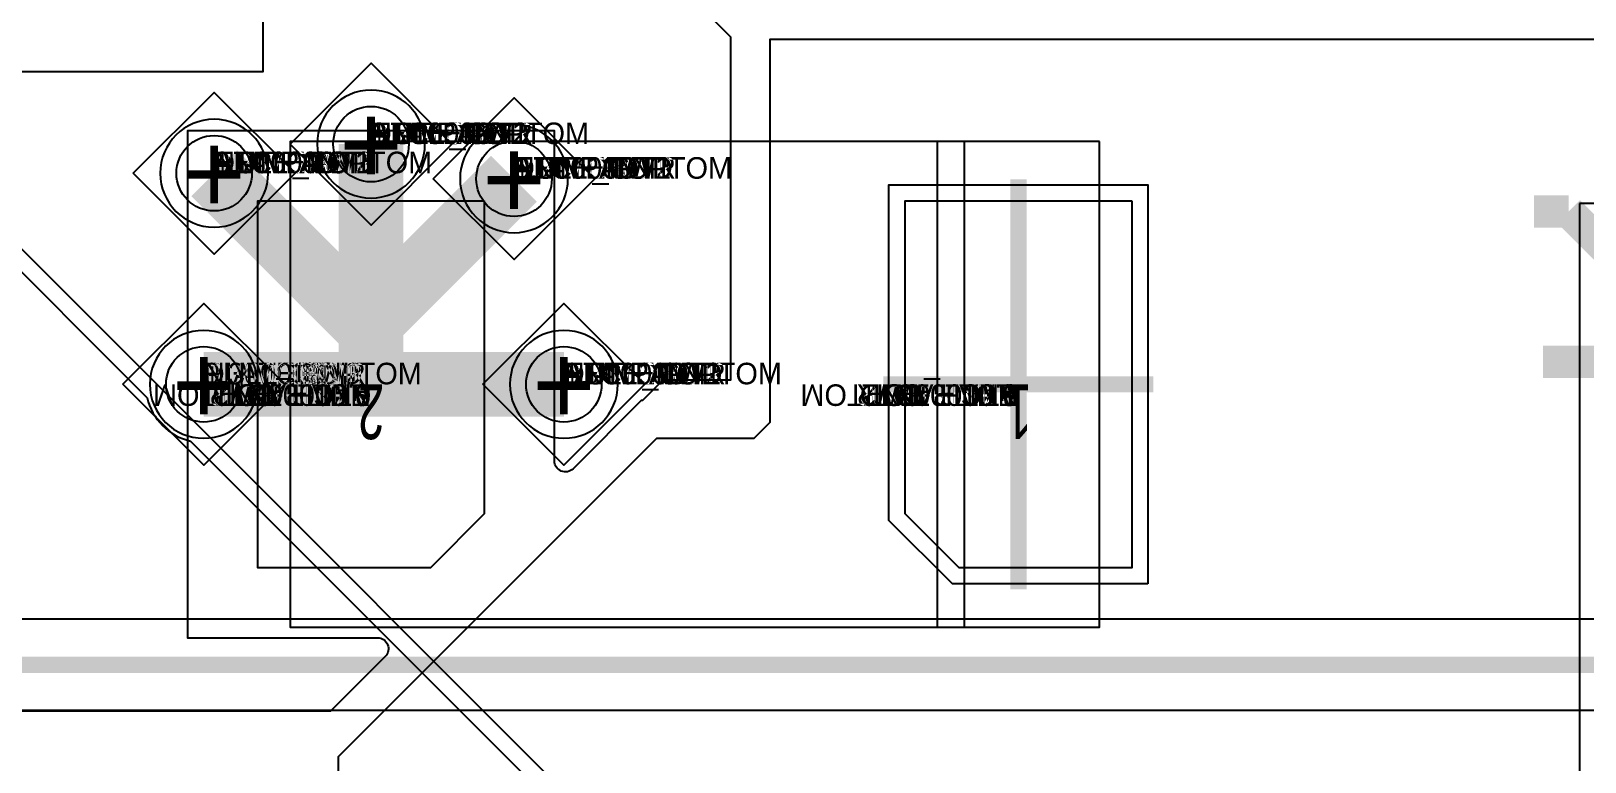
# Model space of a CAD drawing. Extents: x 0 to 323, y 0 to 320.
# Drawn here: x 126.45 to 140.85, y 87.1 to 93.88 of the extents above; entities that cross this region are included whole.
import ezdxf
from ezdxf.enums import TextEntityAlignment as Align

# ---------------------------------------------------------------- set-up
doc = ezdxf.new("R2010")
doc.units = 0
doc.header["$MEASUREMENT"] = 0
doc.layers.get('0').update_dxf_attribs({"linetype": 'CONTINUOUS'})
for name, color, linetype in [('CDN_FIGURES', 7, 'CONTINUOUS'), ('ETCH_BOTTOM', 7, 'CONTINUOUS'), ('ETCH_GND', 3, 'CONTINUOUS'), ('ETCH_INT1', 4, 'CONTINUOUS'), ('ETCH_INT2', 5, 'CONTINUOUS'), ('ETCH_PWR', 6, 'CONTINUOUS'), ('ETCH_TOP', 2, 'CONTINUOUS'), ('MANUFACTURING_NCLEGEND-1-6', 8, 'CONTINUOUS'), ('PACKAGE_GEOMETRY_ASSEMBLY_TOP', 11, 'CONTINUOUS'), ('PACKAGE_GEOMETRY_PIN_NUMBER', 9, 'CONTINUOUS')]:
    doc.layers.add(name, color=color, linetype=linetype)

# ---------------------------------------------------------------- blocks, each defined once
blk = doc.blocks.new('PAD_INFO')
for tag in ['SHAPE_TYPE', 'PAD_HEIGHT', 'PAD_LAYER', 'PAD_TYPE', 'PAD_WIDTH']:
    blk.add_attdef(tag, (0, 0), '', height=0.2)
at = {"flags": 2}
blk.add_attdef('CDN_TYPE', (0, 0), '', height=0.2, dxfattribs=at)
blk = doc.blocks.new('DRILL_INFO')
at = {"flags": 2}
blk.add_attdef('CDN_TYPE', (0, 0), '', height=0.2, dxfattribs=at)
for tag in ['FSHAPE', 'FCHAR', 'DRILL_HEIGHT', 'DIAMETER', 'PLATED', 'DRILL_WIDTH']:
    blk.add_attdef(tag, (0, 0), '', height=0.2)
blk = doc.blocks.new('VIA0700X0300')
at = {"layer": 'ETCH_BOTTOM'}
blk.add_circle((0, 0), 0.35, dxfattribs=at)
at = {"layer": 'ETCH_GND'}
blk.add_circle((0, 0), 0.35, dxfattribs=at)
at = {"layer": 'ETCH_INT1'}
blk.add_circle((0, 0), 0.35, dxfattribs=at)
at = {"layer": 'ETCH_INT2'}
blk.add_circle((0, 0), 0.35, dxfattribs=at)
at = {"layer": 'ETCH_PWR'}
blk.add_circle((0, 0), 0.35, dxfattribs=at)
at = {"layer": 'ETCH_TOP'}
blk.add_circle((0, 0), 0.35, dxfattribs=at)
ref = blk.add_blockref('PAD_INFO', (0, 0))
ref.add_attrib('PAD_LAYER', 'ETCH_TOP', (0, 0), dxfattribs={"height": 0.2})
ref.add_attrib('SHAPE_TYPE', 'NULL', (0, 0), dxfattribs={"height": 0.2})
ref.add_attrib('PAD_TYPE', 'ANTIPAD', (0, 0), dxfattribs={"height": 0.2})
ref.add_attrib('PAD_WIDTH', '0.000000', (0, 0), dxfattribs={"height": 0.2})
ref.add_attrib('PAD_HEIGHT', '0.000000', (0, 0), dxfattribs={"height": 0.2})
ref = blk.add_blockref('PAD_INFO', (0, 0))
ref.add_attrib('PAD_LAYER', 'ETCH_GND', (0, 0), dxfattribs={"height": 0.2})
ref.add_attrib('SHAPE_TYPE', 'NULL', (0, 0), dxfattribs={"height": 0.2})
ref.add_attrib('PAD_TYPE', 'ANTIPAD', (0, 0), dxfattribs={"height": 0.2})
ref.add_attrib('PAD_WIDTH', '0.000000', (0, 0), dxfattribs={"height": 0.2})
ref.add_attrib('PAD_HEIGHT', '0.000000', (0, 0), dxfattribs={"height": 0.2})
ref = blk.add_blockref('PAD_INFO', (0, 0))
ref.add_attrib('PAD_LAYER', 'ETCH_INT1', (0, 0), dxfattribs={"height": 0.2})
ref.add_attrib('SHAPE_TYPE', 'NULL', (0, 0), dxfattribs={"height": 0.2})
ref.add_attrib('PAD_TYPE', 'ANTIPAD', (0, 0), dxfattribs={"height": 0.2})
ref.add_attrib('PAD_WIDTH', '0.000000', (0, 0), dxfattribs={"height": 0.2})
ref.add_attrib('PAD_HEIGHT', '0.000000', (0, 0), dxfattribs={"height": 0.2})
ref = blk.add_blockref('PAD_INFO', (0, 0))
ref.add_attrib('PAD_LAYER', 'ETCH_INT2', (0, 0), dxfattribs={"height": 0.2})
ref.add_attrib('SHAPE_TYPE', 'NULL', (0, 0), dxfattribs={"height": 0.2})
ref.add_attrib('PAD_TYPE', 'ANTIPAD', (0, 0), dxfattribs={"height": 0.2})
ref.add_attrib('PAD_WIDTH', '0.000000', (0, 0), dxfattribs={"height": 0.2})
ref.add_attrib('PAD_HEIGHT', '0.000000', (0, 0), dxfattribs={"height": 0.2})
ref = blk.add_blockref('PAD_INFO', (0, 0))
ref.add_attrib('PAD_LAYER', 'ETCH_PWR', (0, 0), dxfattribs={"height": 0.2})
ref.add_attrib('SHAPE_TYPE', 'NULL', (0, 0), dxfattribs={"height": 0.2})
ref.add_attrib('PAD_TYPE', 'ANTIPAD', (0, 0), dxfattribs={"height": 0.2})
ref.add_attrib('PAD_WIDTH', '0.000000', (0, 0), dxfattribs={"height": 0.2})
ref.add_attrib('PAD_HEIGHT', '0.000000', (0, 0), dxfattribs={"height": 0.2})
ref = blk.add_blockref('PAD_INFO', (0, 0))
ref.add_attrib('PAD_LAYER', 'ETCH_BOTTOM', (0, 0), dxfattribs={"height": 0.2})
ref.add_attrib('SHAPE_TYPE', 'NULL', (0, 0), dxfattribs={"height": 0.2})
ref.add_attrib('PAD_TYPE', 'ANTIPAD', (0, 0), dxfattribs={"height": 0.2})
ref.add_attrib('PAD_WIDTH', '0.000000', (0, 0), dxfattribs={"height": 0.2})
ref.add_attrib('PAD_HEIGHT', '0.000000', (0, 0), dxfattribs={"height": 0.2})
ref = blk.add_blockref('PAD_INFO', (0, 0))
ref.add_attrib('PAD_LAYER', 'ETCH_TOP', (0, 0), dxfattribs={"height": 0.2})
ref.add_attrib('SHAPE_TYPE', 'NULL', (0, 0), dxfattribs={"height": 0.2})
ref.add_attrib('PAD_TYPE', 'THERMAL', (0, 0), dxfattribs={"height": 0.2})
ref.add_attrib('PAD_WIDTH', '0.000000', (0, 0), dxfattribs={"height": 0.2})
ref.add_attrib('PAD_HEIGHT', '0.000000', (0, 0), dxfattribs={"height": 0.2})
ref = blk.add_blockref('PAD_INFO', (0, 0))
ref.add_attrib('PAD_LAYER', 'ETCH_GND', (0, 0), dxfattribs={"height": 0.2})
ref.add_attrib('SHAPE_TYPE', 'NULL', (0, 0), dxfattribs={"height": 0.2})
ref.add_attrib('PAD_TYPE', 'THERMAL', (0, 0), dxfattribs={"height": 0.2})
ref.add_attrib('PAD_WIDTH', '0.000000', (0, 0), dxfattribs={"height": 0.2})
ref.add_attrib('PAD_HEIGHT', '0.000000', (0, 0), dxfattribs={"height": 0.2})
ref = blk.add_blockref('PAD_INFO', (0, 0))
ref.add_attrib('PAD_LAYER', 'ETCH_INT1', (0, 0), dxfattribs={"height": 0.2})
ref.add_attrib('SHAPE_TYPE', 'NULL', (0, 0), dxfattribs={"height": 0.2})
ref.add_attrib('PAD_TYPE', 'THERMAL', (0, 0), dxfattribs={"height": 0.2})
ref.add_attrib('PAD_WIDTH', '0.000000', (0, 0), dxfattribs={"height": 0.2})
ref.add_attrib('PAD_HEIGHT', '0.000000', (0, 0), dxfattribs={"height": 0.2})
ref = blk.add_blockref('PAD_INFO', (0, 0))
ref.add_attrib('PAD_LAYER', 'ETCH_INT2', (0, 0), dxfattribs={"height": 0.2})
ref.add_attrib('SHAPE_TYPE', 'NULL', (0, 0), dxfattribs={"height": 0.2})
ref.add_attrib('PAD_TYPE', 'THERMAL', (0, 0), dxfattribs={"height": 0.2})
ref.add_attrib('PAD_WIDTH', '0.000000', (0, 0), dxfattribs={"height": 0.2})
ref.add_attrib('PAD_HEIGHT', '0.000000', (0, 0), dxfattribs={"height": 0.2})
ref = blk.add_blockref('PAD_INFO', (0, 0))
ref.add_attrib('PAD_LAYER', 'ETCH_PWR', (0, 0), dxfattribs={"height": 0.2})
ref.add_attrib('SHAPE_TYPE', 'NULL', (0, 0), dxfattribs={"height": 0.2})
ref.add_attrib('PAD_TYPE', 'THERMAL', (0, 0), dxfattribs={"height": 0.2})
ref.add_attrib('PAD_WIDTH', '0.000000', (0, 0), dxfattribs={"height": 0.2})
ref.add_attrib('PAD_HEIGHT', '0.000000', (0, 0), dxfattribs={"height": 0.2})
ref = blk.add_blockref('PAD_INFO', (0, 0))
ref.add_attrib('PAD_LAYER', 'ETCH_BOTTOM', (0, 0), dxfattribs={"height": 0.2})
ref.add_attrib('SHAPE_TYPE', 'NULL', (0, 0), dxfattribs={"height": 0.2})
ref.add_attrib('PAD_TYPE', 'THERMAL', (0, 0), dxfattribs={"height": 0.2})
ref.add_attrib('PAD_WIDTH', '0.000000', (0, 0), dxfattribs={"height": 0.2})
ref.add_attrib('PAD_HEIGHT', '0.000000', (0, 0), dxfattribs={"height": 0.2})
ref = blk.add_blockref('PAD_INFO', (0, 0))
ref.add_attrib('PAD_LAYER', 'ETCH_TOP', (0, 0), dxfattribs={"height": 0.2})
ref.add_attrib('SHAPE_TYPE', 'CIRCLE', (0, 0), dxfattribs={"height": 0.2})
ref.add_attrib('PAD_TYPE', 'REGULAR', (0, 0), dxfattribs={"height": 0.2})
ref.add_attrib('PAD_WIDTH', '0.700000', (0, 0), dxfattribs={"height": 0.2})
ref.add_attrib('PAD_HEIGHT', '0.700000', (0, 0), dxfattribs={"height": 0.2})
ref = blk.add_blockref('PAD_INFO', (0, 0))
ref.add_attrib('PAD_LAYER', 'ETCH_GND', (0, 0), dxfattribs={"height": 0.2})
ref.add_attrib('SHAPE_TYPE', 'CIRCLE', (0, 0), dxfattribs={"height": 0.2})
ref.add_attrib('PAD_TYPE', 'REGULAR', (0, 0), dxfattribs={"height": 0.2})
ref.add_attrib('PAD_WIDTH', '0.700000', (0, 0), dxfattribs={"height": 0.2})
ref.add_attrib('PAD_HEIGHT', '0.700000', (0, 0), dxfattribs={"height": 0.2})
ref = blk.add_blockref('PAD_INFO', (0, 0))
ref.add_attrib('PAD_LAYER', 'ETCH_INT1', (0, 0), dxfattribs={"height": 0.2})
ref.add_attrib('SHAPE_TYPE', 'CIRCLE', (0, 0), dxfattribs={"height": 0.2})
ref.add_attrib('PAD_TYPE', 'REGULAR', (0, 0), dxfattribs={"height": 0.2})
ref.add_attrib('PAD_WIDTH', '0.700000', (0, 0), dxfattribs={"height": 0.2})
ref.add_attrib('PAD_HEIGHT', '0.700000', (0, 0), dxfattribs={"height": 0.2})
ref = blk.add_blockref('PAD_INFO', (0, 0))
ref.add_attrib('PAD_LAYER', 'ETCH_INT2', (0, 0), dxfattribs={"height": 0.2})
ref.add_attrib('SHAPE_TYPE', 'CIRCLE', (0, 0), dxfattribs={"height": 0.2})
ref.add_attrib('PAD_TYPE', 'REGULAR', (0, 0), dxfattribs={"height": 0.2})
ref.add_attrib('PAD_WIDTH', '0.700000', (0, 0), dxfattribs={"height": 0.2})
ref.add_attrib('PAD_HEIGHT', '0.700000', (0, 0), dxfattribs={"height": 0.2})
ref = blk.add_blockref('PAD_INFO', (0, 0))
ref.add_attrib('PAD_LAYER', 'ETCH_PWR', (0, 0), dxfattribs={"height": 0.2})
ref.add_attrib('SHAPE_TYPE', 'CIRCLE', (0, 0), dxfattribs={"height": 0.2})
ref.add_attrib('PAD_TYPE', 'REGULAR', (0, 0), dxfattribs={"height": 0.2})
ref.add_attrib('PAD_WIDTH', '0.700000', (0, 0), dxfattribs={"height": 0.2})
ref.add_attrib('PAD_HEIGHT', '0.700000', (0, 0), dxfattribs={"height": 0.2})
ref = blk.add_blockref('PAD_INFO', (0, 0))
ref.add_attrib('PAD_LAYER', 'ETCH_BOTTOM', (0, 0), dxfattribs={"height": 0.2})
ref.add_attrib('SHAPE_TYPE', 'CIRCLE', (0, 0), dxfattribs={"height": 0.2})
ref.add_attrib('PAD_TYPE', 'REGULAR', (0, 0), dxfattribs={"height": 0.2})
ref.add_attrib('PAD_WIDTH', '0.700000', (0, 0), dxfattribs={"height": 0.2})
ref.add_attrib('PAD_HEIGHT', '0.700000', (0, 0), dxfattribs={"height": 0.2})
ref = blk.add_blockref('DRILL_INFO', (0, 0))
ref.add_attrib('DIAMETER', '0.300000', (0, 0), dxfattribs={"height": 0.2})
ref.add_attrib('PLATED', 'PLATED', (0, 0), dxfattribs={"height": 0.2})
ref.add_attrib('FSHAPE', 'DIAMOND', (0, 0), dxfattribs={"height": 0.2})
ref.add_attrib('FCHAR', '+', (0, 0), dxfattribs={"height": 0.2})
ref.add_attrib('DRILL_WIDTH', '1.500000', (0, 0), dxfattribs={"height": 0.2})
ref.add_attrib('DRILL_HEIGHT', '1.500000', (0, 0), dxfattribs={"height": 0.2})
for tag in ['CDN_TYPE', 'PIN']:
    blk.add_attdef(tag, (0, 0), '', height=0.2)
at = {"flags": 2}
for tag in ['PSTKNAME', 'BBV']:
    blk.add_attdef(tag, (0, 0), '', height=0.2, dxfattribs=at)
blk = doc.blocks.new('FIGURE_DIAMOND')
at = {"layer": 'CDN_FIGURES'}
blk.add_lwpolyline([(-0.5, 0), (0, 0.5), (0.5, 0), (0, -0.5)], close=True, dxfattribs=at)
blk = doc.blocks.new('RC2100X3400TS_C1')
at = {"layer": 'ETCH_TOP'}
blk.add_lwpolyline([(-1.05, -1.7), (-1.05, 1.2), (-0.55, 1.7), (1.05, 1.7), (1.05, -1.7)], close=True, dxfattribs=at)
ref = blk.add_blockref('PAD_INFO', (0, 0))
ref.add_attrib('PAD_LAYER', 'ETCH_TOP', (0, 0), dxfattribs={"height": 0.2})
ref.add_attrib('SHAPE_TYPE', 'NULL', (0, 0), dxfattribs={"height": 0.2})
ref.add_attrib('PAD_TYPE', 'ANTIPAD', (0, 0), dxfattribs={"height": 0.2})
ref.add_attrib('PAD_WIDTH', '0.000000', (0, 0), dxfattribs={"height": 0.2})
ref.add_attrib('PAD_HEIGHT', '0.000000', (0, 0), dxfattribs={"height": 0.2})
ref = blk.add_blockref('PAD_INFO', (0, 0))
ref.add_attrib('PAD_LAYER', 'ETCH_GND', (0, 0), dxfattribs={"height": 0.2})
ref.add_attrib('SHAPE_TYPE', 'NULL', (0, 0), dxfattribs={"height": 0.2})
ref.add_attrib('PAD_TYPE', 'ANTIPAD', (0, 0), dxfattribs={"height": 0.2})
ref.add_attrib('PAD_WIDTH', '0.000000', (0, 0), dxfattribs={"height": 0.2})
ref.add_attrib('PAD_HEIGHT', '0.000000', (0, 0), dxfattribs={"height": 0.2})
ref = blk.add_blockref('PAD_INFO', (0, 0))
ref.add_attrib('PAD_LAYER', 'ETCH_INT1', (0, 0), dxfattribs={"height": 0.2})
ref.add_attrib('SHAPE_TYPE', 'NULL', (0, 0), dxfattribs={"height": 0.2})
ref.add_attrib('PAD_TYPE', 'ANTIPAD', (0, 0), dxfattribs={"height": 0.2})
ref.add_attrib('PAD_WIDTH', '0.000000', (0, 0), dxfattribs={"height": 0.2})
ref.add_attrib('PAD_HEIGHT', '0.000000', (0, 0), dxfattribs={"height": 0.2})
ref = blk.add_blockref('PAD_INFO', (0, 0))
ref.add_attrib('PAD_LAYER', 'ETCH_INT2', (0, 0), dxfattribs={"height": 0.2})
ref.add_attrib('SHAPE_TYPE', 'NULL', (0, 0), dxfattribs={"height": 0.2})
ref.add_attrib('PAD_TYPE', 'ANTIPAD', (0, 0), dxfattribs={"height": 0.2})
ref.add_attrib('PAD_WIDTH', '0.000000', (0, 0), dxfattribs={"height": 0.2})
ref.add_attrib('PAD_HEIGHT', '0.000000', (0, 0), dxfattribs={"height": 0.2})
ref = blk.add_blockref('PAD_INFO', (0, 0))
ref.add_attrib('PAD_LAYER', 'ETCH_PWR', (0, 0), dxfattribs={"height": 0.2})
ref.add_attrib('SHAPE_TYPE', 'NULL', (0, 0), dxfattribs={"height": 0.2})
ref.add_attrib('PAD_TYPE', 'ANTIPAD', (0, 0), dxfattribs={"height": 0.2})
ref.add_attrib('PAD_WIDTH', '0.000000', (0, 0), dxfattribs={"height": 0.2})
ref.add_attrib('PAD_HEIGHT', '0.000000', (0, 0), dxfattribs={"height": 0.2})
ref = blk.add_blockref('PAD_INFO', (0, 0))
ref.add_attrib('PAD_LAYER', 'ETCH_BOTTOM', (0, 0), dxfattribs={"height": 0.2})
ref.add_attrib('SHAPE_TYPE', 'NULL', (0, 0), dxfattribs={"height": 0.2})
ref.add_attrib('PAD_TYPE', 'ANTIPAD', (0, 0), dxfattribs={"height": 0.2})
ref.add_attrib('PAD_WIDTH', '0.000000', (0, 0), dxfattribs={"height": 0.2})
ref.add_attrib('PAD_HEIGHT', '0.000000', (0, 0), dxfattribs={"height": 0.2})
ref = blk.add_blockref('PAD_INFO', (0, 0))
ref.add_attrib('PAD_LAYER', 'ETCH_TOP', (0, 0), dxfattribs={"height": 0.2})
ref.add_attrib('SHAPE_TYPE', 'NULL', (0, 0), dxfattribs={"height": 0.2})
ref.add_attrib('PAD_TYPE', 'THERMAL', (0, 0), dxfattribs={"height": 0.2})
ref.add_attrib('PAD_WIDTH', '0.000000', (0, 0), dxfattribs={"height": 0.2})
ref.add_attrib('PAD_HEIGHT', '0.000000', (0, 0), dxfattribs={"height": 0.2})
ref = blk.add_blockref('PAD_INFO', (0, 0))
ref.add_attrib('PAD_LAYER', 'ETCH_GND', (0, 0), dxfattribs={"height": 0.2})
ref.add_attrib('SHAPE_TYPE', 'NULL', (0, 0), dxfattribs={"height": 0.2})
ref.add_attrib('PAD_TYPE', 'THERMAL', (0, 0), dxfattribs={"height": 0.2})
ref.add_attrib('PAD_WIDTH', '0.000000', (0, 0), dxfattribs={"height": 0.2})
ref.add_attrib('PAD_HEIGHT', '0.000000', (0, 0), dxfattribs={"height": 0.2})
ref = blk.add_blockref('PAD_INFO', (0, 0))
ref.add_attrib('PAD_LAYER', 'ETCH_INT1', (0, 0), dxfattribs={"height": 0.2})
ref.add_attrib('SHAPE_TYPE', 'NULL', (0, 0), dxfattribs={"height": 0.2})
ref.add_attrib('PAD_TYPE', 'THERMAL', (0, 0), dxfattribs={"height": 0.2})
ref.add_attrib('PAD_WIDTH', '0.000000', (0, 0), dxfattribs={"height": 0.2})
ref.add_attrib('PAD_HEIGHT', '0.000000', (0, 0), dxfattribs={"height": 0.2})
ref = blk.add_blockref('PAD_INFO', (0, 0))
ref.add_attrib('PAD_LAYER', 'ETCH_INT2', (0, 0), dxfattribs={"height": 0.2})
ref.add_attrib('SHAPE_TYPE', 'NULL', (0, 0), dxfattribs={"height": 0.2})
ref.add_attrib('PAD_TYPE', 'THERMAL', (0, 0), dxfattribs={"height": 0.2})
ref.add_attrib('PAD_WIDTH', '0.000000', (0, 0), dxfattribs={"height": 0.2})
ref.add_attrib('PAD_HEIGHT', '0.000000', (0, 0), dxfattribs={"height": 0.2})
ref = blk.add_blockref('PAD_INFO', (0, 0))
ref.add_attrib('PAD_LAYER', 'ETCH_PWR', (0, 0), dxfattribs={"height": 0.2})
ref.add_attrib('SHAPE_TYPE', 'NULL', (0, 0), dxfattribs={"height": 0.2})
ref.add_attrib('PAD_TYPE', 'THERMAL', (0, 0), dxfattribs={"height": 0.2})
ref.add_attrib('PAD_WIDTH', '0.000000', (0, 0), dxfattribs={"height": 0.2})
ref.add_attrib('PAD_HEIGHT', '0.000000', (0, 0), dxfattribs={"height": 0.2})
ref = blk.add_blockref('PAD_INFO', (0, 0))
ref.add_attrib('PAD_LAYER', 'ETCH_BOTTOM', (0, 0), dxfattribs={"height": 0.2})
ref.add_attrib('SHAPE_TYPE', 'NULL', (0, 0), dxfattribs={"height": 0.2})
ref.add_attrib('PAD_TYPE', 'THERMAL', (0, 0), dxfattribs={"height": 0.2})
ref.add_attrib('PAD_WIDTH', '0.000000', (0, 0), dxfattribs={"height": 0.2})
ref.add_attrib('PAD_HEIGHT', '0.000000', (0, 0), dxfattribs={"height": 0.2})
ref = blk.add_blockref('PAD_INFO', (0, 0))
ref.add_attrib('PAD_LAYER', 'ETCH_TOP', (0, 0), dxfattribs={"height": 0.2})
ref.add_attrib('SHAPE_TYPE', 'SHAPE', (0, 0), dxfattribs={"height": 0.2})
ref.add_attrib('PAD_TYPE', 'REGULAR', (0, 0), dxfattribs={"height": 0.2})
ref.add_attrib('PAD_WIDTH', '2.100000', (0, 0), dxfattribs={"height": 0.2})
ref.add_attrib('PAD_HEIGHT', '3.400000', (0, 0), dxfattribs={"height": 0.2})
ref = blk.add_blockref('PAD_INFO', (0, 0))
ref.add_attrib('PAD_LAYER', 'ETCH_GND', (0, 0), dxfattribs={"height": 0.2})
ref.add_attrib('SHAPE_TYPE', 'NULL', (0, 0), dxfattribs={"height": 0.2})
ref.add_attrib('PAD_TYPE', 'REGULAR', (0, 0), dxfattribs={"height": 0.2})
ref.add_attrib('PAD_WIDTH', '0.000000', (0, 0), dxfattribs={"height": 0.2})
ref.add_attrib('PAD_HEIGHT', '0.000000', (0, 0), dxfattribs={"height": 0.2})
ref = blk.add_blockref('PAD_INFO', (0, 0))
ref.add_attrib('PAD_LAYER', 'ETCH_INT1', (0, 0), dxfattribs={"height": 0.2})
ref.add_attrib('SHAPE_TYPE', 'NULL', (0, 0), dxfattribs={"height": 0.2})
ref.add_attrib('PAD_TYPE', 'REGULAR', (0, 0), dxfattribs={"height": 0.2})
ref.add_attrib('PAD_WIDTH', '0.000000', (0, 0), dxfattribs={"height": 0.2})
ref.add_attrib('PAD_HEIGHT', '0.000000', (0, 0), dxfattribs={"height": 0.2})
ref = blk.add_blockref('PAD_INFO', (0, 0))
ref.add_attrib('PAD_LAYER', 'ETCH_INT2', (0, 0), dxfattribs={"height": 0.2})
ref.add_attrib('SHAPE_TYPE', 'NULL', (0, 0), dxfattribs={"height": 0.2})
ref.add_attrib('PAD_TYPE', 'REGULAR', (0, 0), dxfattribs={"height": 0.2})
ref.add_attrib('PAD_WIDTH', '0.000000', (0, 0), dxfattribs={"height": 0.2})
ref.add_attrib('PAD_HEIGHT', '0.000000', (0, 0), dxfattribs={"height": 0.2})
ref = blk.add_blockref('PAD_INFO', (0, 0))
ref.add_attrib('PAD_LAYER', 'ETCH_PWR', (0, 0), dxfattribs={"height": 0.2})
ref.add_attrib('SHAPE_TYPE', 'NULL', (0, 0), dxfattribs={"height": 0.2})
ref.add_attrib('PAD_TYPE', 'REGULAR', (0, 0), dxfattribs={"height": 0.2})
ref.add_attrib('PAD_WIDTH', '0.000000', (0, 0), dxfattribs={"height": 0.2})
ref.add_attrib('PAD_HEIGHT', '0.000000', (0, 0), dxfattribs={"height": 0.2})
ref = blk.add_blockref('PAD_INFO', (0, 0))
ref.add_attrib('PAD_LAYER', 'ETCH_BOTTOM', (0, 0), dxfattribs={"height": 0.2})
ref.add_attrib('SHAPE_TYPE', 'NULL', (0, 0), dxfattribs={"height": 0.2})
ref.add_attrib('PAD_TYPE', 'REGULAR', (0, 0), dxfattribs={"height": 0.2})
ref.add_attrib('PAD_WIDTH', '0.000000', (0, 0), dxfattribs={"height": 0.2})
ref.add_attrib('PAD_HEIGHT', '0.000000', (0, 0), dxfattribs={"height": 0.2})
ref = blk.add_blockref('DRILL_INFO', (0, 0))
ref.add_attrib('DIAMETER', '0.000000', (0, 0), dxfattribs={"height": 0.2})
ref.add_attrib('PLATED', 'PLATED', (0, 0), dxfattribs={"height": 0.2})
ref.add_attrib('FSHAPE', 'NULL', (0, 0), dxfattribs={"height": 0.2})
ref.add_attrib('DRILL_WIDTH', '0.000000', (0, 0), dxfattribs={"height": 0.2})
ref.add_attrib('DRILL_HEIGHT', '0.000000', (0, 0), dxfattribs={"height": 0.2})
for tag in ['CDN_TYPE', 'PIN']:
    blk.add_attdef(tag, (0, 0), '', height=0.2)
at = {"flags": 2}
for tag in ['PSTKNAME', 'BBV']:
    blk.add_attdef(tag, (0, 0), '', height=0.2, dxfattribs=at)
blk = doc.blocks.new('RC2100X3400TS_C')
at = {"layer": 'ETCH_TOP'}
blk.add_lwpolyline([(-1.05, -1.7), (-1.05, 1.7), (0.55, 1.7), (1.05, 1.2), (1.05, -1.7)], close=True, dxfattribs=at)
ref = blk.add_blockref('PAD_INFO', (0, 0))
ref.add_attrib('PAD_LAYER', 'ETCH_TOP', (0, 0), dxfattribs={"height": 0.2})
ref.add_attrib('SHAPE_TYPE', 'NULL', (0, 0), dxfattribs={"height": 0.2})
ref.add_attrib('PAD_TYPE', 'ANTIPAD', (0, 0), dxfattribs={"height": 0.2})
ref.add_attrib('PAD_WIDTH', '0.000000', (0, 0), dxfattribs={"height": 0.2})
ref.add_attrib('PAD_HEIGHT', '0.000000', (0, 0), dxfattribs={"height": 0.2})
ref = blk.add_blockref('PAD_INFO', (0, 0))
ref.add_attrib('PAD_LAYER', 'ETCH_GND', (0, 0), dxfattribs={"height": 0.2})
ref.add_attrib('SHAPE_TYPE', 'NULL', (0, 0), dxfattribs={"height": 0.2})
ref.add_attrib('PAD_TYPE', 'ANTIPAD', (0, 0), dxfattribs={"height": 0.2})
ref.add_attrib('PAD_WIDTH', '0.000000', (0, 0), dxfattribs={"height": 0.2})
ref.add_attrib('PAD_HEIGHT', '0.000000', (0, 0), dxfattribs={"height": 0.2})
ref = blk.add_blockref('PAD_INFO', (0, 0))
ref.add_attrib('PAD_LAYER', 'ETCH_INT1', (0, 0), dxfattribs={"height": 0.2})
ref.add_attrib('SHAPE_TYPE', 'NULL', (0, 0), dxfattribs={"height": 0.2})
ref.add_attrib('PAD_TYPE', 'ANTIPAD', (0, 0), dxfattribs={"height": 0.2})
ref.add_attrib('PAD_WIDTH', '0.000000', (0, 0), dxfattribs={"height": 0.2})
ref.add_attrib('PAD_HEIGHT', '0.000000', (0, 0), dxfattribs={"height": 0.2})
ref = blk.add_blockref('PAD_INFO', (0, 0))
ref.add_attrib('PAD_LAYER', 'ETCH_INT2', (0, 0), dxfattribs={"height": 0.2})
ref.add_attrib('SHAPE_TYPE', 'NULL', (0, 0), dxfattribs={"height": 0.2})
ref.add_attrib('PAD_TYPE', 'ANTIPAD', (0, 0), dxfattribs={"height": 0.2})
ref.add_attrib('PAD_WIDTH', '0.000000', (0, 0), dxfattribs={"height": 0.2})
ref.add_attrib('PAD_HEIGHT', '0.000000', (0, 0), dxfattribs={"height": 0.2})
ref = blk.add_blockref('PAD_INFO', (0, 0))
ref.add_attrib('PAD_LAYER', 'ETCH_PWR', (0, 0), dxfattribs={"height": 0.2})
ref.add_attrib('SHAPE_TYPE', 'NULL', (0, 0), dxfattribs={"height": 0.2})
ref.add_attrib('PAD_TYPE', 'ANTIPAD', (0, 0), dxfattribs={"height": 0.2})
ref.add_attrib('PAD_WIDTH', '0.000000', (0, 0), dxfattribs={"height": 0.2})
ref.add_attrib('PAD_HEIGHT', '0.000000', (0, 0), dxfattribs={"height": 0.2})
ref = blk.add_blockref('PAD_INFO', (0, 0))
ref.add_attrib('PAD_LAYER', 'ETCH_BOTTOM', (0, 0), dxfattribs={"height": 0.2})
ref.add_attrib('SHAPE_TYPE', 'NULL', (0, 0), dxfattribs={"height": 0.2})
ref.add_attrib('PAD_TYPE', 'ANTIPAD', (0, 0), dxfattribs={"height": 0.2})
ref.add_attrib('PAD_WIDTH', '0.000000', (0, 0), dxfattribs={"height": 0.2})
ref.add_attrib('PAD_HEIGHT', '0.000000', (0, 0), dxfattribs={"height": 0.2})
ref = blk.add_blockref('PAD_INFO', (0, 0))
ref.add_attrib('PAD_LAYER', 'ETCH_TOP', (0, 0), dxfattribs={"height": 0.2})
ref.add_attrib('SHAPE_TYPE', 'NULL', (0, 0), dxfattribs={"height": 0.2})
ref.add_attrib('PAD_TYPE', 'THERMAL', (0, 0), dxfattribs={"height": 0.2})
ref.add_attrib('PAD_WIDTH', '0.000000', (0, 0), dxfattribs={"height": 0.2})
ref.add_attrib('PAD_HEIGHT', '0.000000', (0, 0), dxfattribs={"height": 0.2})
ref = blk.add_blockref('PAD_INFO', (0, 0))
ref.add_attrib('PAD_LAYER', 'ETCH_GND', (0, 0), dxfattribs={"height": 0.2})
ref.add_attrib('SHAPE_TYPE', 'NULL', (0, 0), dxfattribs={"height": 0.2})
ref.add_attrib('PAD_TYPE', 'THERMAL', (0, 0), dxfattribs={"height": 0.2})
ref.add_attrib('PAD_WIDTH', '0.000000', (0, 0), dxfattribs={"height": 0.2})
ref.add_attrib('PAD_HEIGHT', '0.000000', (0, 0), dxfattribs={"height": 0.2})
ref = blk.add_blockref('PAD_INFO', (0, 0))
ref.add_attrib('PAD_LAYER', 'ETCH_INT1', (0, 0), dxfattribs={"height": 0.2})
ref.add_attrib('SHAPE_TYPE', 'NULL', (0, 0), dxfattribs={"height": 0.2})
ref.add_attrib('PAD_TYPE', 'THERMAL', (0, 0), dxfattribs={"height": 0.2})
ref.add_attrib('PAD_WIDTH', '0.000000', (0, 0), dxfattribs={"height": 0.2})
ref.add_attrib('PAD_HEIGHT', '0.000000', (0, 0), dxfattribs={"height": 0.2})
ref = blk.add_blockref('PAD_INFO', (0, 0))
ref.add_attrib('PAD_LAYER', 'ETCH_INT2', (0, 0), dxfattribs={"height": 0.2})
ref.add_attrib('SHAPE_TYPE', 'NULL', (0, 0), dxfattribs={"height": 0.2})
ref.add_attrib('PAD_TYPE', 'THERMAL', (0, 0), dxfattribs={"height": 0.2})
ref.add_attrib('PAD_WIDTH', '0.000000', (0, 0), dxfattribs={"height": 0.2})
ref.add_attrib('PAD_HEIGHT', '0.000000', (0, 0), dxfattribs={"height": 0.2})
ref = blk.add_blockref('PAD_INFO', (0, 0))
ref.add_attrib('PAD_LAYER', 'ETCH_PWR', (0, 0), dxfattribs={"height": 0.2})
ref.add_attrib('SHAPE_TYPE', 'NULL', (0, 0), dxfattribs={"height": 0.2})
ref.add_attrib('PAD_TYPE', 'THERMAL', (0, 0), dxfattribs={"height": 0.2})
ref.add_attrib('PAD_WIDTH', '0.000000', (0, 0), dxfattribs={"height": 0.2})
ref.add_attrib('PAD_HEIGHT', '0.000000', (0, 0), dxfattribs={"height": 0.2})
ref = blk.add_blockref('PAD_INFO', (0, 0))
ref.add_attrib('PAD_LAYER', 'ETCH_BOTTOM', (0, 0), dxfattribs={"height": 0.2})
ref.add_attrib('SHAPE_TYPE', 'NULL', (0, 0), dxfattribs={"height": 0.2})
ref.add_attrib('PAD_TYPE', 'THERMAL', (0, 0), dxfattribs={"height": 0.2})
ref.add_attrib('PAD_WIDTH', '0.000000', (0, 0), dxfattribs={"height": 0.2})
ref.add_attrib('PAD_HEIGHT', '0.000000', (0, 0), dxfattribs={"height": 0.2})
ref = blk.add_blockref('PAD_INFO', (0, 0))
ref.add_attrib('PAD_LAYER', 'ETCH_TOP', (0, 0), dxfattribs={"height": 0.2})
ref.add_attrib('SHAPE_TYPE', 'SHAPE', (0, 0), dxfattribs={"height": 0.2})
ref.add_attrib('PAD_TYPE', 'REGULAR', (0, 0), dxfattribs={"height": 0.2})
ref.add_attrib('PAD_WIDTH', '2.100000', (0, 0), dxfattribs={"height": 0.2})
ref.add_attrib('PAD_HEIGHT', '3.400000', (0, 0), dxfattribs={"height": 0.2})
ref = blk.add_blockref('PAD_INFO', (0, 0))
ref.add_attrib('PAD_LAYER', 'ETCH_GND', (0, 0), dxfattribs={"height": 0.2})
ref.add_attrib('SHAPE_TYPE', 'NULL', (0, 0), dxfattribs={"height": 0.2})
ref.add_attrib('PAD_TYPE', 'REGULAR', (0, 0), dxfattribs={"height": 0.2})
ref.add_attrib('PAD_WIDTH', '0.000000', (0, 0), dxfattribs={"height": 0.2})
ref.add_attrib('PAD_HEIGHT', '0.000000', (0, 0), dxfattribs={"height": 0.2})
ref = blk.add_blockref('PAD_INFO', (0, 0))
ref.add_attrib('PAD_LAYER', 'ETCH_INT1', (0, 0), dxfattribs={"height": 0.2})
ref.add_attrib('SHAPE_TYPE', 'NULL', (0, 0), dxfattribs={"height": 0.2})
ref.add_attrib('PAD_TYPE', 'REGULAR', (0, 0), dxfattribs={"height": 0.2})
ref.add_attrib('PAD_WIDTH', '0.000000', (0, 0), dxfattribs={"height": 0.2})
ref.add_attrib('PAD_HEIGHT', '0.000000', (0, 0), dxfattribs={"height": 0.2})
ref = blk.add_blockref('PAD_INFO', (0, 0))
ref.add_attrib('PAD_LAYER', 'ETCH_INT2', (0, 0), dxfattribs={"height": 0.2})
ref.add_attrib('SHAPE_TYPE', 'NULL', (0, 0), dxfattribs={"height": 0.2})
ref.add_attrib('PAD_TYPE', 'REGULAR', (0, 0), dxfattribs={"height": 0.2})
ref.add_attrib('PAD_WIDTH', '0.000000', (0, 0), dxfattribs={"height": 0.2})
ref.add_attrib('PAD_HEIGHT', '0.000000', (0, 0), dxfattribs={"height": 0.2})
ref = blk.add_blockref('PAD_INFO', (0, 0))
ref.add_attrib('PAD_LAYER', 'ETCH_PWR', (0, 0), dxfattribs={"height": 0.2})
ref.add_attrib('SHAPE_TYPE', 'NULL', (0, 0), dxfattribs={"height": 0.2})
ref.add_attrib('PAD_TYPE', 'REGULAR', (0, 0), dxfattribs={"height": 0.2})
ref.add_attrib('PAD_WIDTH', '0.000000', (0, 0), dxfattribs={"height": 0.2})
ref.add_attrib('PAD_HEIGHT', '0.000000', (0, 0), dxfattribs={"height": 0.2})
ref = blk.add_blockref('PAD_INFO', (0, 0))
ref.add_attrib('PAD_LAYER', 'ETCH_BOTTOM', (0, 0), dxfattribs={"height": 0.2})
ref.add_attrib('SHAPE_TYPE', 'NULL', (0, 0), dxfattribs={"height": 0.2})
ref.add_attrib('PAD_TYPE', 'REGULAR', (0, 0), dxfattribs={"height": 0.2})
ref.add_attrib('PAD_WIDTH', '0.000000', (0, 0), dxfattribs={"height": 0.2})
ref.add_attrib('PAD_HEIGHT', '0.000000', (0, 0), dxfattribs={"height": 0.2})
ref = blk.add_blockref('DRILL_INFO', (0, 0))
ref.add_attrib('DIAMETER', '0.000000', (0, 0), dxfattribs={"height": 0.2})
ref.add_attrib('PLATED', 'PLATED', (0, 0), dxfattribs={"height": 0.2})
ref.add_attrib('FSHAPE', 'NULL', (0, 0), dxfattribs={"height": 0.2})
ref.add_attrib('DRILL_WIDTH', '0.000000', (0, 0), dxfattribs={"height": 0.2})
ref.add_attrib('DRILL_HEIGHT', '0.000000', (0, 0), dxfattribs={"height": 0.2})
for tag in ['CDN_TYPE', 'PIN']:
    blk.add_attdef(tag, (0, 0), '', height=0.2)
at = {"flags": 2}
for tag in ['PSTKNAME', 'BBV']:
    blk.add_attdef(tag, (0, 0), '', height=0.2, dxfattribs=at)
blk = doc.blocks.new('F154')
at = {"layer": 'PACKAGE_GEOMETRY_ASSEMBLY_TOP'}
blk.add_lwpolyline([(-0.75, -2.25), (6.75, -2.25), (6.75, 2.25), (-0.75, 2.25)], close=True, dxfattribs=at)
for points in [[(0.5, 2.25), (0.5, -2.25)], [(0.75, 2.25), (0.75, -2.25)]]:
    blk.add_lwpolyline(points, dxfattribs=at)
at = {"layer": 'ETCH_TOP'}
ref = blk.add_blockref('RC2100X3400TS_C', (0, 0), dxfattribs=at)
ref.add_attrib('CDN_TYPE', 'PIN', (0, 0), dxfattribs={"height": 0.2})
ref.add_attrib('PIN', '1', (0, 0), dxfattribs={"height": 0.2})
ref = blk.add_blockref('RC2100X3400TS_C1', (6, 0), dxfattribs=at)
ref.add_attrib('CDN_TYPE', 'PIN', (0, 0), dxfattribs={"height": 0.2})
ref.add_attrib('PIN', '2', (0, 0), dxfattribs={"height": 0.2})
at = {"flags": 2}
for tag in ['SYMBOL_TYPE', 'CDN_TYPE', 'REFDES']:
    blk.add_attdef(tag, (0, 0), '', height=0.2, dxfattribs=at)
blk = doc.blocks.new('EUH')
at = {"layer": 'PACKAGE_GEOMETRY_ASSEMBLY_TOP'}
blk.add_lwpolyline([(-1.675, -1.5), (14.075, -1.5), (14.075, 33.3), (-1.675, 33.3)], close=True, dxfattribs=at)
at = {"flags": 2}
for tag in ['SYMBOL_TYPE', 'CDN_TYPE', 'REFDES']:
    blk.add_attdef(tag, (0, 0), '', height=0.2, dxfattribs=at)

msp = doc.modelspace()

# ---------------------------------------------------------------- linework, layer by layer
at = {"layer": 'ETCH_INT1'}
msp.add_lwpolyline([(125.95, 92.05), (127.524, 90.476, 0.284366), (127.926, 90.074), (133.05, 84.95), (133.05, 76.85), (136.1, 73.8), (136.55, 73.8), (136.55, 69.05), (134.8, 67.3), (134.8, 64.328), (134.675, 64.276), (134.637, 64.314), (134.634, 64.327, 1.740893), (134.023, 63.716), (134.036, 63.713), (134.8, 62.949), (134.8, 56.025), (129.276, 56.025), (125.601, 59.7)], format="xyb", dxfattribs=at)
msp.add_lwpolyline([(126.1, 92.112), (133.2, 85.012), (133.2, 76.912), (136.162, 73.95)], dxfattribs=at)
at = {"layer": 'ETCH_INT2'}
msp.add_lwpolyline([(184.23, 88, 0.15, 0.15, 0), (172.307, 88, 0.15, 0.15, 0), (172.307, 88.199, 0.15, 0.15, 0), (171.97, 88.536, 0.15, 0.15, 0), (171.494, 88.536, 0.15, 0.15, 0), (171.157, 88.199, 0.15, 0.15, 0), (171.157, 88, 0.15, 0.15, 0), (169.685, 88, 0.15, 0.15, 0), (169.538, 88.147, 0.15, 0.15, 0), (169.062, 88.147, 0.15, 0.15, 0), (168.915, 88, 0.15, 0.15, 0), (125.413, 88, 0.15, 0.15, 0), (116.538, 79.125, 0.15, 0.15, 0), (115.812, 79.125, 0.15, 0.15, 0), (103.787, 67.1, 0.15, 0.15, 0), (92.4, 67.1, 0.15, 0.15, 0)], format="xyseb", dxfattribs=at)
for points in [[(125.237, 88.425), (168.739, 88.425)], [(169.091, 87.575), (125.589, 87.575)]]:
    msp.add_lwpolyline(points, dxfattribs=at)
at = {"layer": 'ETCH_PWR'}
for points in [[(130.1, 92.827, 1), (129.1, 92.827, 1)], [(128.646, 92.557, 1), (127.646, 92.557, 1)], [(131.425, 92.506, 1), (130.425, 92.506, 1)], [(128.55, 90.6, 1), (127.55, 90.6, 1)], [(131.887, 90.6, 1), (130.887, 90.6, 1)]]:
    msp.add_lwpolyline(points, format="xyb", close=True, dxfattribs=at)
at = {"layer": 'ETCH_TOP'}
msp.add_lwpolyline([(123.3, 93.5), (128.6, 93.5), (128.6, 95.799)], dxfattribs=at)
for points, format in [([(131.963, 94.79), (132.93, 93.823), (132.93, 90.64), (132.305, 90.64), (132.115, 90.45), (132.105, 90.45), (131.473, 89.818, -0.668179), (131.3, 89.89), (131.3, 92.95), (127.9, 92.95), (127.9, 88.25), (129.66, 88.25, -0.668179), (129.732, 88.077), (129.225, 87.57), (124.288, 87.57)], "xyb"), ([(129.6, 91.181, 0.6, 0.6, 0), (129.6, 92.827, 0.6, 0.6, 0)], "xyseb"), ([(129.6, 91.103, 0.6, 0.6, 0), (128.146, 92.557, 0.6, 0.6, 0)], "xyseb"), ([(129.6, 91.181, 0.6, 0.6, 0), (130.925, 92.506, 0.6, 0.6, 0)], "xyseb"), ([(135.6, 90.6, 0.15, 0.15, 0), (135.6, 92.501, 0.15, 0.15, 0)], "xyseb"), ([(140.377, 92.202, 0.3, 0.3, 0), (140.698, 92.202, 0.3, 0.3, 0)], "xyseb"), ([(140.698, 92.202, 0.3, 0.3, 0), (142.09, 90.81, 0.3, 0.3, 0)], "xyseb"), ([(129.6, 91.103, 0.6, 0.6, 0), (129.6, 91.181, 0.6, 0.6, 0)], "xyseb"), ([(129.6, 90.6, 0.6, 0.6, 0), (129.6, 91.103, 0.6, 0.6, 0)], "xyseb"), ([(129.6, 90.6, 0.6, 0.6, 0), (128.05, 90.6, 0.6, 0.6, 0)], "xyseb"), ([(129.6, 90.6, 0.6, 0.6, 0), (131.387, 90.6, 0.6, 0.6, 0)], "xyseb"), ([(140.462, 90.81, 0.3, 0.3, 0), (142.09, 90.81, 0.3, 0.3, 0)], "xyseb"), ([(134.349, 90.6, 0.15, 0.15, 0), (135.6, 90.6, 0.15, 0.15, 0)], "xyseb"), ([(135.6, 90.6, 0.15, 0.15, 0), (136.851, 90.6, 0.15, 0.15, 0)], "xyseb"), ([(135.6, 88.699, 0.15, 0.15, 0), (135.6, 90.6, 0.15, 0.15, 0)], "xyseb")]:
    msp.add_lwpolyline(points, format=format, dxfattribs=at)
for points in [[(170.8, 78.05), (170.8, 71.65), (166.2, 71.65), (163.95, 73.9), (163.95, 74.45), (163.55, 74.85), (139.75, 74.85), (137.35, 77.25), (132.3, 77.25), (132.3, 80.45), (129.3, 80.45), (129.3, 87.15), (132.25, 90.1), (133.15, 90.1), (133.3, 90.25), (133.3, 93.8), (147.3, 93.8), (147.4, 93.7), (147.4, 85.95), (152.25, 85.95), (157.2, 81), (167.85, 81)], [(136.8, 88.75), (134.988, 88.75), (134.4, 89.338), (134.4, 92.45), (136.8, 92.45)]]:
    msp.add_lwpolyline(points, close=True, dxfattribs=at)

# ---------------------------------------------------------------- block references
for name, p, rotation in [('F154', (135.6, 90.6), 180), ('EUH', (142.3, 90.6), 270)]:
    msp.add_blockref(name, p, dxfattribs=dict(rotation=rotation))
for p in [(129.6, 92.827), (128.146, 92.557), (130.925, 92.506), (128.05, 90.6), (131.387, 90.6)]:
    msp.add_blockref('VIA0700X0300', p, dxfattribs=at)
at = {"layer": 'MANUFACTURING_NCLEGEND-1-6', "xscale": 1.5, "yscale": 1.5}
for p in [(129.6, 92.827), (128.146, 92.557), (130.925, 92.506), (128.05, 90.6), (131.387, 90.6)]:
    msp.add_blockref('FIGURE_DIAMOND', p, dxfattribs=at)

# ---------------------------------------------------------------- texts
at = {"layer": 'MANUFACTURING_NCLEGEND-1-6'}
for p in [(129.6, 92.827), (128.146, 92.557), (130.925, 92.506), (128.05, 90.6), (131.387, 90.6)]:
    msp.add_text('+', height=0.75, dxfattribs=at).set_placement(p, align=Align.MIDDLE_CENTER)
at = {"layer": 'PACKAGE_GEOMETRY_PIN_NUMBER', "width": 0.649606}
for s, p in [('2', (129.6, 90.6)), ('1', (135.6, 90.6))]:
    msp.add_text(s, height=0.508, rotation=180, dxfattribs=at).set_placement(p, align=Align.CENTER)

doc.saveas('drawing.dxf')
